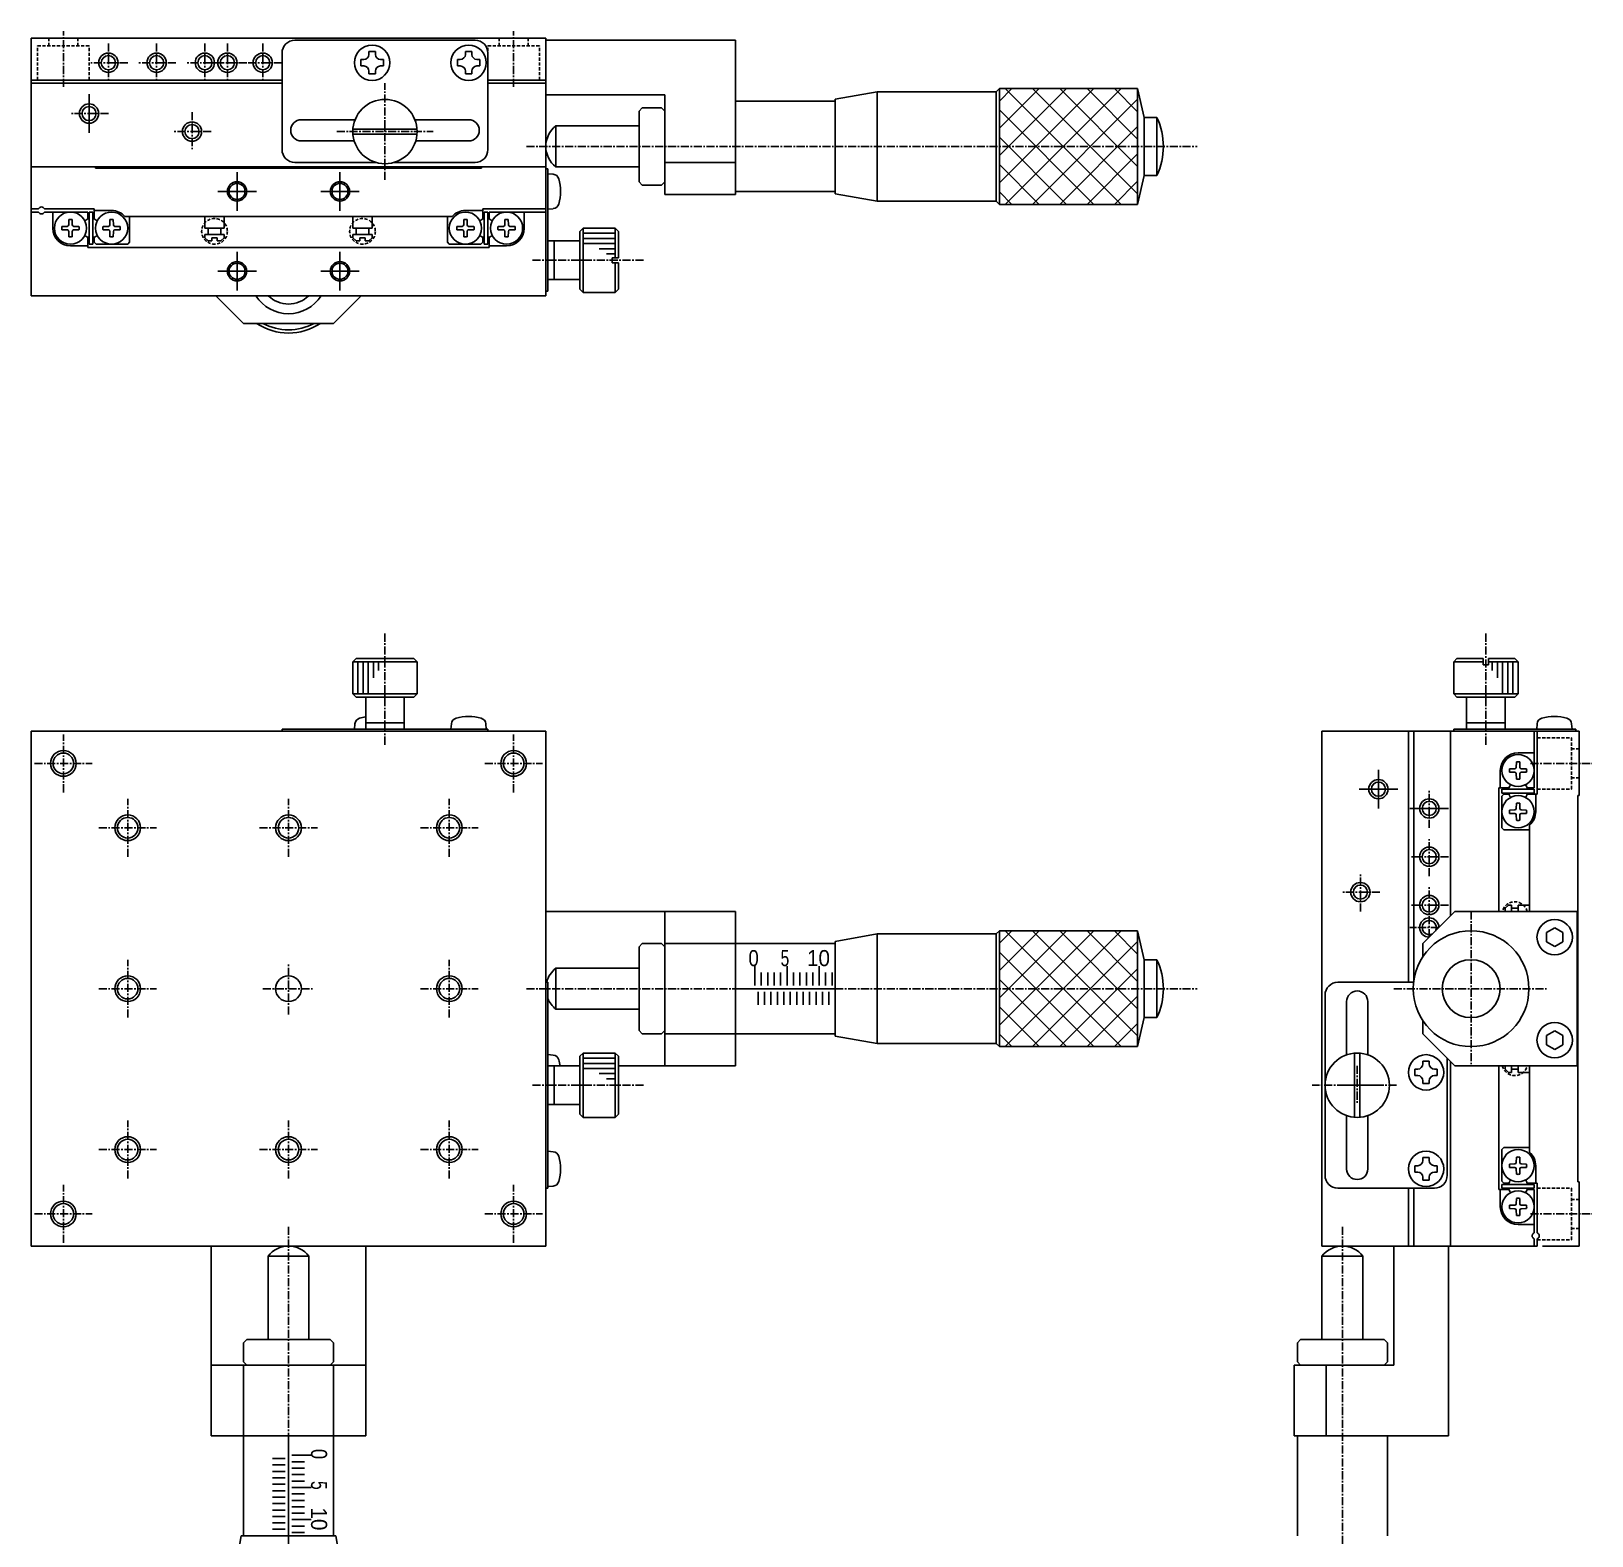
# Model space of a CAD drawing. Extents: x 118 to 658, y 65 to 424.
# Drawn here: x 415.5 to 658, y 190.4 to 424.2 of the extents above; entities that cross this region are included whole.
import ezdxf

# ---------------------------------------------------------------- set-up
doc = ezdxf.new("R2010")
doc.units = 0
doc.linetypes.add('CENTER', pattern=[2, 1.25, -0.25, 0.25, -0.25])
doc.linetypes.add('DASHED', pattern=[0.75, 0.5, -0.25])
doc.layers.get('0').update_dxf_attribs({"linetype": 'CONTINUOUS'})
doc.layers.add('CENTER', color=1, linetype='CENTER')

msp = doc.modelspace()

# ---------------------------------------------------------------- linework, layer by layer
at = {"color": 7, "linetype": 'CONTINUOUS'}
for p, q in [((415.45, 423.07), (495.45, 423.07)), ((415.45, 423.07), (415.45, 403.07)), ((484.45, 422.77), (456.45, 422.77)), ((495.45, 423.07), (495.45, 403.07)), ((524.95, 422.77), (495.45, 422.77)), ((524.95, 398.77), (524.95, 422.77)), ((454.45, 420.77), (454.45, 405.77)), ((466.7, 419.77), (466.7, 418.77)), ((466.7, 419.77), (467.15, 419.77)), ((468.95, 421.02), (467.95, 421.02)), ((467.95, 421.02), (467.95, 420.57)), ((468.95, 421.02), (468.95, 420.57)), ((470.2, 419.77), (469.75, 419.77)), ((470.2, 418.77), (470.2, 419.77)), ((481.7, 419.77), (481.7, 418.77)), ((481.7, 419.77), (482.15, 419.77)), ((483.95, 421.02), (482.95, 421.02)), ((482.95, 421.02), (482.95, 420.57)), ((483.95, 421.02), (483.95, 420.57)), ((485.2, 419.77), (484.75, 419.77)), ((485.2, 418.77), (485.2, 419.77)), ((486.45, 405.77), (486.45, 420.77)), ((466.7, 418.77), (467.15, 418.77)), ((467.95, 417.52), (467.95, 417.97)), ((467.95, 417.52), (468.95, 417.52)), ((468.95, 417.52), (468.95, 417.97)), ((470.2, 418.77), (469.75, 418.77)), ((481.7, 418.77), (482.15, 418.77)), ((482.95, 417.52), (482.95, 417.97)), ((482.95, 417.52), (483.95, 417.52)), ((483.95, 417.52), (483.95, 417.97)), ((485.2, 418.77), (484.75, 418.77)), ((415.45, 416.57), (454.45, 416.57)), ((415.45, 416.07), (454.45, 416.07)), ((486.45, 416.57), (495.45, 416.57)), ((486.45, 416.07), (495.45, 416.07)), ((565.45, 414.76), (565.95, 415.26)), ((565.95, 415.26), (565.95, 397.26)), ((587.45, 415.26), (565.95, 415.26)), ((587.45, 415.26), (587.45, 397.26)), ((587.45, 415.26), (588.45, 410.76)), ((424.45, 408.37), (424.45, 414.37)), ((495.45, 414.27), (513.95, 414.27)), ((513.95, 414.27), (513.95, 398.77)), ((524.95, 413.27), (540.45, 413.27)), ((546.95, 414.77), (540.45, 413.62)), ((540.45, 398.91), (540.45, 413.62)), ((546.95, 414.77), (565.45, 414.77)), ((546.95, 397.77), (546.95, 414.77)), ((565.45, 414.77), (565.45, 397.77)), ((465.81, 410.42), (457.45, 410.42)), ((483.45, 410.42), (475.1, 410.42)), ((510.45, 412.26), (509.95, 411.76)), ((509.95, 411.76), (509.95, 400.76)), ((513.45, 412.26), (510.45, 412.26)), ((513.45, 412.26), (513.95, 411.76)), ((588.45, 410.76), (588.45, 401.76)), ((588.45, 410.76), (590.45, 410.76)), ((590.45, 410.76), (590.45, 401.76)), ((475.44, 408.97), (465.47, 408.97)), ((475.44, 408.17), (465.47, 408.17)), ((497.02, 403.09), (497.02, 409.44)), ((497.02, 409.44), (509.95, 409.44)), ((465.67, 407.12), (457.45, 407.12)), ((483.45, 407.12), (475.24, 407.12)), ((495.45, 403.07), (415.45, 403.07)), ((415.45, 403.07), (415.45, 383.07)), ((425.45, 403.07), (415.45, 403.07)), ((425.45, 402.87), (425.45, 403.07)), ((425.45, 402.87), (485.45, 402.87)), ((469.05, 403.77), (456.45, 403.77)), ((484.45, 403.77), (471.85, 403.77)), ((485.45, 402.87), (485.45, 403.07)), ((485.45, 403.07), (495.45, 403.07)), ((495.45, 403.07), (495.45, 383.07)), ((495.75, 402.77), (495.45, 402.77)), ((495.75, 402.77), (495.75, 383.77)), ((497.02, 403.09), (509.95, 403.09)), ((513.95, 403.77), (524.95, 403.77)), ((496.6, 401.94), (495.75, 402.02)), ((509.95, 400.76), (510.45, 400.26)), ((513.95, 400.76), (513.45, 400.26)), ((587.45, 397.26), (588.45, 401.76)), ((588.45, 401.76), (590.45, 401.76)), ((444.45, 399.27), (450.45, 399.27)), ((466.45, 399.27), (460.45, 399.27)), ((510.45, 400.26), (513.45, 400.26)), ((513.95, 398.77), (524.95, 398.77)), ((524.95, 399.27), (540.45, 399.27)), ((546.95, 397.77), (540.45, 398.91)), ((415.45, 396.57), (416.6, 396.57)), ((415.45, 396.07), (416.6, 396.07)), ((425.25, 396.57), (417.51, 396.57)), ((424.25, 396.07), (417.51, 396.07)), ((418.8, 393.57), (418.8, 396.07)), ((424.25, 396.07), (424.25, 394.98)), ((425.05, 396.07), (424.45, 396.07)), ((424.45, 396.07), (424.45, 391.07)), ((425.05, 396.07), (425.05, 391.07)), ((425.25, 396.57), (425.25, 394.98)), ((427.95, 396.32), (425.25, 396.32)), ((482.95, 396.32), (485.65, 396.32)), ((495.45, 396.57), (485.65, 396.57)), ((485.65, 396.57), (485.65, 394.98)), ((486.45, 396.07), (485.85, 396.07)), ((485.85, 396.07), (485.85, 391.07)), ((486.45, 396.07), (486.45, 391.07)), ((495.45, 396.07), (486.65, 396.07)), ((486.65, 396.07), (486.65, 394.98)), ((492.1, 393.57), (492.1, 396.07)), ((495.75, 396.52), (496.6, 396.59)), ((546.95, 397.77), (565.45, 397.77)), ((565.45, 397.76), (565.95, 397.26)), ((587.45, 397.26), (565.95, 397.26)), ((421.07, 393.84), (420.23, 393.83)), ((421.07, 393.29), (420.23, 393.31)), ((421.07, 393.84), (421.21, 393.9)), ((421.07, 393.29), (421.21, 393.23)), ((421.28, 394.07), (421.21, 393.9)), ((421.28, 393.07), (421.21, 393.23)), ((421.28, 394.07), (421.29, 394.89)), ((421.28, 393.07), (421.29, 392.24)), ((421.83, 394.07), (421.81, 394.89)), ((421.83, 393.07), (421.81, 392.24)), ((421.83, 394.07), (421.9, 393.9)), ((421.83, 393.07), (421.9, 393.23)), ((422.04, 393.84), (421.9, 393.9)), ((422.04, 393.29), (421.9, 393.23)), ((422.04, 393.84), (422.88, 393.83)), ((422.04, 393.29), (422.88, 393.31)), ((427.47, 393.84), (426.63, 393.83)), ((427.47, 393.29), (426.63, 393.31)), ((427.47, 393.84), (427.61, 393.9)), ((427.47, 393.29), (427.61, 393.23)), ((427.68, 394.07), (427.61, 393.9)), ((427.68, 393.07), (427.61, 393.23)), ((427.68, 394.07), (427.69, 394.89)), ((427.68, 393.07), (427.69, 392.24)), ((428.23, 394.07), (428.21, 394.89)), ((428.23, 393.07), (428.21, 392.24)), ((428.23, 394.07), (428.3, 393.9)), ((428.23, 393.07), (428.3, 393.23)), ((428.44, 393.84), (428.3, 393.9)), ((428.44, 393.29), (428.3, 393.23)), ((428.44, 393.84), (429.28, 393.83)), ((428.44, 393.29), (429.28, 393.31)), ((480.87, 395.37), (430.03, 395.37)), ((430.75, 391.37), (430.75, 395.37)), ((442.45, 395.37), (442.45, 393.57)), ((442.45, 393.57), (445.45, 393.57)), ((442.95, 392.57), (442.95, 393.57)), ((444.95, 393.57), (444.95, 392.57)), ((445.45, 393.57), (445.45, 395.37)), ((465.45, 393.57), (465.45, 395.37)), ((468.45, 393.57), (465.45, 393.57)), ((465.95, 393.57), (465.95, 392.57)), ((467.95, 392.57), (467.95, 393.57)), ((468.45, 395.37), (468.45, 393.57)), ((480.15, 391.37), (480.15, 395.37)), ((482.47, 393.84), (481.63, 393.83)), ((482.47, 393.29), (481.63, 393.31)), ((482.47, 393.84), (482.61, 393.9)), ((482.47, 393.29), (482.61, 393.23)), ((482.68, 394.07), (482.61, 393.9)), ((482.68, 393.07), (482.61, 393.23)), ((482.68, 394.07), (482.69, 394.89)), ((482.68, 393.07), (482.69, 392.24)), ((483.23, 394.07), (483.21, 394.89)), ((483.23, 393.07), (483.21, 392.24)), ((483.23, 394.07), (483.3, 393.9)), ((483.23, 393.07), (483.3, 393.23)), ((483.44, 393.84), (483.3, 393.9)), ((483.44, 393.29), (483.3, 393.23)), ((483.44, 393.84), (484.28, 393.83)), ((483.44, 393.29), (484.28, 393.31)), ((488.87, 393.84), (488.03, 393.83)), ((488.87, 393.29), (488.03, 393.31)), ((488.87, 393.84), (489.01, 393.9)), ((488.87, 393.29), (489.01, 393.23)), ((489.08, 394.07), (489.01, 393.9)), ((489.08, 393.07), (489.01, 393.23)), ((489.08, 394.07), (489.09, 394.89)), ((489.08, 393.07), (489.09, 392.24)), ((489.63, 394.07), (489.61, 394.89)), ((489.63, 393.07), (489.61, 392.24)), ((489.63, 394.07), (489.7, 393.9)), ((489.63, 393.07), (489.7, 393.23)), ((489.84, 393.84), (489.7, 393.9)), ((489.84, 393.29), (489.7, 393.23)), ((489.84, 393.84), (490.68, 393.83)), ((489.84, 393.29), (490.68, 393.31)), ((500.75, 393.07), (501.25, 393.57)), ((500.75, 384.07), (500.75, 393.07)), ((501.25, 383.57), (501.25, 393.57)), ((501.25, 393.57), (506.25, 393.57)), ((506.25, 388.97), (506.25, 393.57)), ((506.25, 393.57), (506.75, 393.07)), ((506.75, 393.07), (506.75, 388.97)), ((421.55, 390.82), (424.25, 390.82)), ((424.25, 390.57), (424.25, 392.15)), ((424.45, 391.07), (425.05, 391.07)), ((425.25, 391.37), (425.25, 392.15)), ((425.25, 391.37), (425.55, 391.07)), ((430.45, 391.07), (425.55, 391.07)), ((430.75, 391.37), (430.45, 391.07)), ((442.45, 392.07), (442.45, 392.57)), ((442.45, 392.57), (445.45, 392.57)), ((442.45, 392.07), (442.95, 391.57)), ((443.55, 391.57), (442.95, 391.57)), ((444.35, 392.07), (443.55, 392.07)), ((443.55, 391.57), (443.55, 392.07)), ((444.35, 391.57), (444.35, 392.07)), ((444.95, 391.57), (444.35, 391.57)), ((445.45, 392.07), (444.95, 391.57)), ((445.45, 392.07), (445.45, 392.57)), ((465.45, 392.07), (465.45, 392.57)), ((468.45, 392.57), (465.45, 392.57)), ((465.45, 392.07), (465.95, 391.57)), ((465.95, 391.57), (466.55, 391.57)), ((466.55, 391.57), (466.55, 392.07)), ((466.55, 392.07), (467.35, 392.07)), ((467.35, 391.57), (467.35, 392.07)), ((467.35, 391.57), (467.95, 391.57)), ((468.45, 392.07), (467.95, 391.57)), ((468.45, 392.07), (468.45, 392.57)), ((480.15, 391.37), (480.45, 391.07)), ((480.45, 391.07), (485.35, 391.07)), ((485.65, 391.37), (485.35, 391.07)), ((485.65, 391.37), (485.65, 392.15)), ((485.85, 391.07), (486.45, 391.07)), ((486.65, 390.57), (486.65, 392.15)), ((489.35, 390.82), (486.65, 390.82)), ((495.75, 391.57), (500.75, 391.57)), ((496.75, 385.57), (496.75, 391.57)), ((424.25, 390.57), (486.65, 390.57)), ((505.75, 388.97), (506.75, 388.97)), ((505.75, 388.17), (505.75, 388.97)), ((506.75, 388.17), (505.75, 388.17)), ((506.25, 383.57), (506.25, 388.17)), ((506.75, 388.17), (506.75, 384.07)), ((444.45, 386.87), (450.45, 386.87)), ((466.45, 386.87), (460.45, 386.87)), ((495.75, 383.77), (495.45, 383.77)), ((495.75, 385.57), (500.75, 385.57)), ((501.25, 383.57), (500.75, 384.07)), ((501.25, 383.57), (506.25, 383.57)), ((506.75, 384.07), (506.25, 383.57)), ((495.45, 383.07), (415.45, 383.07)), ((448.45, 378.77), (444.15, 383.07)), ((466.75, 383.07), (462.45, 378.77)), ((462.45, 378.77), (448.45, 378.77)), ((465.95, 326.7), (465.45, 326.2)), ((465.45, 326.2), (475.45, 326.2)), ((465.45, 321.2), (465.45, 326.2)), ((474.95, 326.7), (465.95, 326.7)), ((475.45, 326.2), (474.95, 326.7)), ((475.45, 321.2), (475.45, 326.2)), ((637.08, 326.7), (636.58, 326.2)), ((636.58, 326.2), (641.18, 326.2)), ((636.58, 321.2), (636.58, 326.2)), ((641.18, 326.7), (637.08, 326.7)), ((641.18, 326.7), (641.18, 325.7)), ((641.18, 325.7), (641.98, 325.7)), ((641.98, 325.7), (641.98, 326.7)), ((646.08, 326.7), (641.98, 326.7)), ((641.98, 326.2), (646.58, 326.2)), ((646.58, 326.2), (646.08, 326.7)), ((646.58, 321.2), (646.58, 326.2)), ((465.45, 321.2), (475.45, 321.2)), ((465.45, 321.2), (465.95, 320.7)), ((465.95, 320.7), (474.95, 320.7)), ((467.45, 315.7), (467.45, 320.7)), ((473.45, 315.7), (473.45, 320.7)), ((474.95, 320.7), (475.45, 321.2)), ((636.58, 321.2), (646.58, 321.2)), ((636.58, 321.2), (637.08, 320.7)), ((637.08, 320.7), (646.08, 320.7)), ((638.58, 315.7), (638.58, 320.7)), ((644.58, 315.7), (644.58, 320.7)), ((646.08, 320.7), (646.58, 321.2)), ((415.45, 315.4), (415.45, 235.4)), ((495.45, 315.4), (415.45, 315.4)), ((486.45, 315.7), (454.45, 315.7)), ((454.45, 315.7), (454.45, 315.4)), ((465.7, 315.7), (465.78, 316.54)), ((467.45, 316.7), (473.45, 316.7)), ((480.7, 315.7), (480.78, 316.54)), ((486.13, 316.54), (486.2, 315.7)), ((486.45, 315.7), (486.45, 315.4)), ((495.45, 235.4), (495.45, 315.4)), ((616.08, 315.4), (636.08, 315.4)), ((616.08, 235.4), (616.08, 315.4)), ((629.58, 315.4), (629.58, 276.4)), ((630.38, 315.4), (630.38, 276.4)), ((656.08, 315.4), (636.08, 315.4)), ((636.08, 315.4), (636.08, 286.7)), ((636.58, 315.7), (655.58, 315.7)), ((636.58, 315.4), (636.58, 315.7)), ((638.58, 316.7), (644.58, 316.7)), ((649.08, 315.4), (649.08, 306.6)), ((649.48, 315.7), (649.55, 316.54)), ((649.58, 315.4), (649.58, 305.6)), ((654.9, 316.54), (654.98, 315.7)), ((655.58, 315.7), (655.58, 315.4)), ((656.08, 305.4), (656.08, 315.4)), ((646.3, 309.78), (646.32, 310.62)), ((646.58, 312.05), (649.08, 312.05)), ((646.85, 309.78), (646.84, 310.62)), ((624.88, 303.4), (624.88, 309.4)), ((643.83, 309.3), (643.83, 306.6)), ((646.08, 309.57), (645.25, 309.56)), ((646.08, 309.02), (645.25, 309.04)), ((646.08, 309.57), (646.24, 309.64)), ((646.08, 309.02), (646.24, 308.95)), ((646.3, 309.78), (646.24, 309.64)), ((646.3, 308.81), (646.24, 308.95)), ((646.3, 308.81), (646.32, 307.97)), ((646.85, 308.81), (646.84, 307.97)), ((646.85, 309.78), (646.91, 309.64)), ((646.85, 308.81), (646.91, 308.95)), ((647.07, 309.57), (646.91, 309.64)), ((647.07, 309.02), (646.91, 308.95)), ((647.07, 309.57), (647.9, 309.56)), ((647.07, 309.02), (647.9, 309.04)), ((621.88, 306.4), (627.88, 306.4)), ((643.58, 306.6), (643.58, 287.4)), ((643.58, 306.6), (645.16, 306.6)), ((644.08, 306.4), (644.08, 305.8)), ((649.08, 306.4), (644.08, 306.4)), ((649.08, 305.8), (644.08, 305.8)), ((649.08, 306.6), (647.99, 306.6)), ((649.08, 305.8), (649.08, 306.4)), ((635.78, 303.4), (629.78, 303.4)), ((644.38, 305.6), (644.08, 305.3)), ((644.08, 300.4), (644.08, 305.3)), ((644.38, 305.6), (645.16, 305.6)), ((646.08, 303.17), (646.24, 303.24)), ((646.3, 303.38), (646.24, 303.24)), ((646.3, 303.38), (646.32, 304.22)), ((646.85, 303.38), (646.84, 304.22)), ((646.85, 303.38), (646.91, 303.24)), ((647.07, 303.17), (646.91, 303.24)), ((649.58, 305.6), (647.99, 305.6)), ((649.33, 302.9), (649.33, 305.6)), ((655.88, 245.4), (655.88, 305.4)), ((655.88, 305.4), (656.08, 305.4)), ((646.08, 303.17), (645.25, 303.16)), ((646.08, 302.62), (645.25, 302.64)), ((646.08, 302.62), (646.24, 302.55)), ((646.3, 302.41), (646.24, 302.55)), ((646.3, 302.41), (646.32, 301.57)), ((646.85, 302.41), (646.84, 301.57)), ((646.85, 302.41), (646.91, 302.55)), ((647.07, 302.62), (646.91, 302.55)), ((647.07, 303.17), (647.9, 303.16)), ((647.07, 302.62), (647.9, 302.64)), ((648.38, 287.4), (648.38, 300.82)), ((644.38, 300.1), (644.08, 300.4)), ((644.38, 300.1), (648.38, 300.1)), ((495.45, 287.4), (524.95, 287.4)), ((513.95, 287.4), (513.95, 263.4)), ((524.95, 287.4), (524.95, 263.4)), ((636.78, 287.4), (631.78, 282.4)), ((655.78, 287.4), (636.78, 287.4)), ((645.08, 288.4), (644.58, 287.9)), ((644.58, 287.4), (644.58, 287.9)), ((645.08, 288.4), (645.58, 288.4)), ((645.58, 288.4), (645.58, 287.4)), ((645.58, 287.9), (646.58, 287.9)), ((646.58, 288.4), (646.58, 287.4)), ((648.38, 288.4), (646.58, 288.4)), ((655.78, 263.4), (655.78, 287.4)), ((546.95, 283.9), (540.45, 282.75)), ((546.95, 283.9), (565.45, 283.9)), ((546.95, 283.9), (546.95, 266.9)), ((565.45, 283.9), (565.95, 284.4)), ((565.45, 266.9), (565.45, 283.9)), ((565.95, 284.4), (565.95, 266.4)), ((587.45, 284.4), (565.95, 284.4)), ((587.45, 284.4), (587.45, 266.4)), ((587.45, 284.4), (588.45, 279.9)), ((652.28, 284.84), (651.03, 284.12)), ((651.03, 284.12), (651.03, 282.67)), ((653.53, 284.12), (652.28, 284.84)), ((653.53, 282.67), (653.53, 284.12)), ((510.45, 282.4), (509.95, 281.9)), ((509.95, 281.9), (509.95, 268.9)), ((513.45, 282.4), (510.45, 282.4)), ((513.45, 282.4), (513.95, 281.9)), ((513.95, 282.4), (524.95, 282.4)), ((524.95, 282.4), (540.45, 282.4)), ((540.45, 282.75), (540.45, 268.04)), ((631.78, 282.4), (631.78, 280.37)), ((651.03, 282.67), (652.28, 281.95)), ((652.28, 281.95), (653.53, 282.67)), ((588.45, 279.9), (588.45, 270.9)), ((588.45, 279.9), (590.45, 279.9)), ((590.45, 279.9), (590.45, 270.9)), ((497.02, 278.57), (497.02, 272.22)), ((497.02, 278.57), (509.95, 278.57)), ((527.95, 275.9), (527.95, 278.9)), ((528.95, 275.9), (528.95, 277.9)), ((529.95, 275.9), (529.95, 277.9)), ((530.95, 275.9), (530.95, 277.9)), ((531.95, 275.9), (531.95, 277.9)), ((532.95, 275.9), (532.95, 278.9)), ((533.95, 275.9), (533.95, 277.9)), ((534.95, 275.9), (534.95, 277.9)), ((535.95, 275.9), (535.95, 277.9)), ((536.95, 275.9), (536.95, 277.9)), ((537.95, 275.9), (537.95, 278.9)), ((538.95, 275.9), (538.95, 277.9)), ((539.95, 275.9), (539.95, 277.9)), ((495.75, 276.4), (495.45, 276.4)), ((495.75, 244.4), (495.75, 276.4)), ((524.95, 275.4), (540.45, 275.4)), ((528.45, 272.9), (528.45, 274.9)), ((529.45, 272.9), (529.45, 274.9)), ((530.45, 272.9), (530.45, 274.9)), ((531.45, 272.9), (531.45, 274.9)), ((532.45, 272.9), (532.45, 274.9)), ((533.45, 272.9), (533.45, 274.9)), ((534.45, 272.9), (534.45, 274.9)), ((535.45, 272.9), (535.45, 274.9)), ((535.45, 272.9), (535.45, 274.9)), ((536.45, 272.9), (536.45, 274.9)), ((537.45, 272.9), (537.45, 274.9)), ((538.45, 272.9), (538.45, 274.9)), ((539.45, 272.9), (539.45, 274.9)), ((539.45, 272.9), (539.45, 274.9)), ((616.58, 274.4), (616.58, 246.4)), ((618.58, 276.4), (630.28, 276.4)), ((497.02, 272.22), (509.95, 272.22)), ((619.93, 265.12), (619.93, 273.4)), ((623.23, 265.12), (623.23, 273.4)), ((587.45, 266.4), (588.45, 270.9)), ((588.45, 270.9), (590.45, 270.9)), ((631.78, 270.42), (631.78, 268.4)), ((509.95, 268.9), (510.45, 268.4)), ((510.45, 268.4), (513.45, 268.4)), ((513.95, 268.9), (513.45, 268.4)), ((524.95, 268.4), (513.95, 268.4)), ((524.95, 268.4), (540.45, 268.4)), ((546.95, 266.9), (540.45, 268.04)), ((546.95, 266.9), (565.45, 266.9)), ((565.45, 266.9), (565.95, 266.4)), ((631.78, 268.4), (636.78, 263.4)), ((652.28, 268.84), (651.03, 268.12)), ((651.03, 268.12), (651.03, 266.67)), ((653.53, 268.12), (652.28, 268.84)), ((653.53, 266.67), (653.53, 268.12)), ((495.75, 265.15), (496.6, 265.07)), ((501.25, 265.4), (500.75, 264.9)), ((500.75, 264.9), (500.75, 255.9)), ((501.25, 265.4), (501.25, 255.4)), ((501.25, 265.4), (506.25, 265.4)), ((506.25, 265.4), (506.25, 255.4)), ((506.75, 264.9), (506.25, 265.4)), ((506.75, 255.9), (506.75, 264.9)), ((587.45, 266.4), (565.95, 266.4)), ((621.18, 255.43), (621.18, 265.4)), ((621.98, 255.4), (621.98, 265.34)), ((635.58, 246.4), (635.58, 264.6)), ((651.03, 266.67), (652.28, 265.95)), ((652.28, 265.95), (653.53, 266.67)), ((495.75, 263.4), (500.75, 263.4)), ((496.75, 263.4), (496.75, 257.4)), ((524.95, 263.4), (506.75, 263.4)), ((630.53, 262.9), (630.53, 261.9)), ((630.53, 262.9), (630.98, 262.9)), ((632.78, 264.15), (631.78, 264.15)), ((631.78, 264.15), (631.78, 263.7)), ((632.78, 264.15), (632.78, 263.7)), ((634.03, 262.9), (633.58, 262.9)), ((634.03, 261.9), (634.03, 262.9)), ((636.08, 264.1), (636.08, 235.4)), ((655.78, 263.4), (636.78, 263.4)), ((643.58, 263.4), (643.58, 244.2)), ((644.58, 263.4), (644.58, 262.9)), ((645.08, 262.4), (644.58, 262.9)), ((645.08, 262.4), (645.58, 262.4)), ((645.58, 262.4), (645.58, 263.4)), ((645.58, 262.9), (646.58, 262.9)), ((646.58, 262.4), (646.58, 263.4)), ((648.38, 262.4), (646.58, 262.4)), ((648.38, 249.98), (648.38, 263.4)), ((624.58, 260.4), (618.58, 260.4)), ((630.53, 261.9), (630.98, 261.9)), ((631.78, 260.65), (631.78, 261.1)), ((631.78, 260.65), (632.78, 260.65)), ((632.78, 260.65), (632.78, 261.1)), ((634.03, 261.9), (633.58, 261.9)), ((495.75, 257.4), (500.75, 257.4)), ((500.75, 255.9), (501.25, 255.4)), ((501.25, 255.4), (506.25, 255.4)), ((506.25, 255.4), (506.75, 255.9)), ((619.93, 247.4), (619.93, 255.68)), ((623.23, 247.4), (623.23, 255.68)), ((495.75, 250.15), (496.6, 250.07)), ((644.38, 250.7), (644.08, 250.4)), ((644.08, 250.4), (644.08, 245.5)), ((644.38, 250.7), (648.38, 250.7)), ((630.53, 247.9), (630.53, 246.9)), ((630.53, 247.9), (630.98, 247.9)), ((632.78, 249.15), (631.78, 249.15)), ((631.78, 249.15), (631.78, 248.7)), ((632.78, 249.15), (632.78, 248.7)), ((634.03, 247.9), (633.58, 247.9)), ((634.03, 246.9), (634.03, 247.9)), ((646.08, 248.17), (645.25, 248.16)), ((646.08, 247.62), (645.25, 247.64)), ((646.08, 248.17), (646.24, 248.24)), ((646.08, 247.62), (646.24, 247.55)), ((646.3, 248.38), (646.24, 248.24)), ((646.3, 247.41), (646.24, 247.55)), ((646.3, 248.38), (646.32, 249.22)), ((646.85, 248.38), (646.84, 249.22)), ((646.85, 248.38), (646.91, 248.24)), ((646.85, 247.41), (646.91, 247.55)), ((647.07, 248.17), (646.91, 248.24)), ((647.07, 247.62), (646.91, 247.55)), ((647.07, 248.17), (647.9, 248.16)), ((647.07, 247.62), (647.9, 247.64)), ((649.33, 247.9), (649.33, 245.2)), ((619.93, 247.4), (619.93, 247.18)), ((630.53, 246.9), (630.98, 246.9)), ((631.78, 245.65), (631.78, 246.1)), ((631.78, 245.65), (632.78, 245.65)), ((632.78, 245.65), (632.78, 246.1)), ((634.03, 246.9), (633.58, 246.9)), ((644.38, 245.2), (644.08, 245.5)), ((644.38, 245.2), (645.16, 245.2)), ((646.3, 247.41), (646.32, 246.57)), ((646.85, 247.41), (646.84, 246.57)), ((649.58, 245.2), (647.99, 245.2)), ((649.58, 245.2), (649.58, 237.45)), ((655.88, 245.4), (656.08, 245.4)), ((656.08, 235.4), (656.08, 245.4)), ((495.75, 244.4), (495.45, 244.4)), ((496.6, 244.72), (495.75, 244.65)), ((618.58, 244.4), (633.58, 244.4)), ((629.58, 244.4), (629.58, 235.4)), ((630.38, 244.4), (630.38, 235.4)), ((643.58, 244.2), (645.16, 244.2)), ((643.83, 241.5), (643.83, 244.2)), ((644.08, 245), (644.08, 244.4)), ((649.08, 245), (644.08, 245)), ((649.08, 244.4), (644.08, 244.4)), ((646.3, 241.98), (646.32, 242.82)), ((646.85, 241.98), (646.84, 242.82)), ((649.08, 244.2), (647.99, 244.2)), ((649.08, 244.4), (649.08, 245)), ((649.08, 244.2), (649.08, 237.45)), ((646.08, 241.77), (645.25, 241.76)), ((646.08, 241.22), (645.25, 241.24)), ((646.08, 241.77), (646.24, 241.84)), ((646.08, 241.22), (646.24, 241.15)), ((646.3, 241.98), (646.24, 241.84)), ((646.3, 241.01), (646.24, 241.15)), ((646.3, 241.01), (646.32, 240.17)), ((646.85, 241.01), (646.84, 240.17)), ((646.85, 241.98), (646.91, 241.84)), ((646.85, 241.01), (646.91, 241.15)), ((647.07, 241.77), (646.91, 241.84)), ((647.07, 241.22), (646.91, 241.15)), ((647.07, 241.77), (647.9, 241.76)), ((647.07, 241.22), (647.9, 241.24)), ((646.58, 238.75), (649.08, 238.75)), ((415.45, 235.4), (495.45, 235.4)), ((443.45, 205.9), (443.45, 235.4)), ((467.45, 235.4), (467.45, 205.9)), ((636.08, 235.4), (616.08, 235.4)), ((627.28, 235.4), (627.28, 216.9)), ((635.78, 205.9), (635.78, 235.4)), ((636.08, 235.4), (649.58, 235.4)), ((649.08, 235.4), (649.08, 236.54)), ((649.58, 235.4), (649.58, 236.54)), ((650.38, 235.4), (656.08, 235.4)), ((458.63, 233.83), (452.28, 233.83)), ((452.28, 233.83), (452.28, 220.9)), ((458.63, 233.83), (458.63, 220.9)), ((616.1, 233.83), (622.45, 233.83)), ((616.1, 233.83), (616.1, 220.9)), ((622.45, 233.83), (622.45, 220.9)), ((448.95, 220.9), (448.45, 220.4)), ((461.95, 220.9), (448.95, 220.9)), ((462.45, 220.4), (461.95, 220.9)), ((612.28, 220.4), (612.78, 220.9)), ((612.78, 220.9), (625.78, 220.9)), ((625.78, 220.9), (626.28, 220.4)), ((448.45, 220.4), (448.45, 217.4)), ((462.45, 217.4), (462.45, 220.4)), ((612.28, 217.4), (612.28, 220.4)), ((626.28, 220.4), (626.28, 217.4)), ((467.45, 216.9), (443.45, 216.9)), ((448.95, 216.9), (448.45, 217.4)), ((448.45, 205.9), (448.45, 216.9)), ((462.45, 217.4), (461.95, 216.9)), ((462.45, 216.9), (462.45, 205.9)), ((627.28, 216.9), (611.78, 216.9)), ((611.78, 216.9), (611.78, 205.9)), ((612.28, 217.4), (612.78, 216.9)), ((616.78, 216.9), (616.78, 205.9)), ((625.78, 216.9), (626.28, 217.4)), ((467.45, 205.9), (443.45, 205.9)), ((448.45, 205.9), (448.45, 190.4)), ((455.45, 205.9), (455.45, 190.4)), ((462.45, 205.9), (462.45, 190.4)), ((611.78, 205.9), (635.78, 205.9)), ((612.28, 205.9), (612.28, 190.4)), ((626.28, 205.9), (626.28, 190.4)), ((452.95, 202.4), (454.95, 202.4)), ((452.95, 201.4), (454.95, 201.4)), ((455.95, 202.9), (458.95, 202.9)), ((455.95, 201.9), (457.95, 201.9)), ((452.95, 200.4), (454.95, 200.4)), ((452.95, 199.4), (454.95, 199.4)), ((455.95, 200.9), (457.95, 200.9)), ((455.95, 199.9), (457.95, 199.9)), ((452.95, 198.4), (454.95, 198.4)), ((452.95, 197.4), (454.95, 197.4)), ((455.95, 198.9), (457.95, 198.9)), ((455.95, 197.9), (458.95, 197.9)), ((455.95, 196.9), (457.95, 196.9)), ((452.95, 196.4), (454.95, 196.4)), ((452.95, 195.4), (454.95, 195.4)), ((452.95, 195.4), (454.95, 195.4)), ((452.95, 194.4), (454.95, 194.4)), ((455.95, 195.9), (457.95, 195.9)), ((455.95, 194.9), (457.95, 194.9)), ((452.95, 193.4), (454.95, 193.4)), ((452.95, 192.4), (454.95, 192.4)), ((455.95, 193.9), (457.95, 193.9)), ((455.95, 192.9), (458.95, 192.9)), ((455.95, 191.9), (457.95, 191.9)), ((446.95, 183.9), (448.1, 190.4)), ((462.81, 190.4), (448.1, 190.4)), ((452.95, 191.4), (454.95, 191.4)), ((452.95, 191.4), (454.95, 191.4)), ((455.95, 190.9), (457.95, 190.9)), ((463.95, 183.9), (462.81, 190.4))]:
    msp.add_line(p, q, dxfattribs=at)
at = {"color": 3, "linetype": 'DASHED'}
for p, q in [((418.2, 421.87), (418.2, 423.07)), ((422.7, 421.87), (422.7, 423.07)), ((488.2, 421.87), (488.2, 423.07)), ((492.7, 421.87), (492.7, 423.07)), ((416.45, 416.57), (416.45, 421.87)), ((424.45, 421.87), (416.45, 421.87)), ((424.45, 416.57), (424.45, 421.87)), ((486.45, 416.57), (486.45, 421.87)), ((486.45, 421.87), (494.45, 421.87)), ((494.45, 416.57), (494.45, 421.87)), ((649.58, 314.4), (654.88, 314.4)), ((654.88, 306.4), (654.88, 314.4)), ((654.88, 312.65), (656.08, 312.65)), ((654.88, 308.15), (656.08, 308.15)), ((649.58, 306.4), (654.88, 306.4)), ((649.58, 244.4), (654.88, 244.4)), ((654.88, 244.4), (654.88, 236.4)), ((654.88, 242.65), (656.08, 242.65)), ((654.88, 238.15), (656.08, 238.15)), ((649.58, 236.4), (654.88, 236.4))]:
    msp.add_line(p, q, dxfattribs=at)
at = {"color": 3, "linetype": 'CONTINUOUS'}
for p, q in [((565.95, 413.32), (567.89, 415.26)), ((565.95, 409.08), (572.14, 415.26)), ((565.95, 404.84), (576.38, 415.26)), ((565.95, 400.59), (580.62, 415.26)), ((584.87, 397.26), (566.87, 415.26)), ((566.87, 397.26), (584.87, 415.26)), ((587.45, 398.92), (571.11, 415.26)), ((587.45, 403.16), (575.35, 415.26)), ((587.45, 407.4), (579.59, 415.26)), ((587.45, 411.65), (583.84, 415.26)), ((571.11, 397.26), (587.45, 413.61)), ((580.62, 397.26), (565.95, 411.93)), ((576.38, 397.26), (565.95, 407.69)), ((575.35, 397.26), (587.45, 409.37)), ((572.14, 397.26), (565.95, 403.45)), ((579.59, 397.26), (587.45, 405.12)), ((447.45, 402.27), (447.45, 396.27)), ((463.45, 402.27), (463.45, 396.27)), ((583.84, 397.26), (587.45, 400.88)), ((567.89, 397.26), (565.95, 399.2)), ((501.25, 392.77), (506.25, 392.77)), ((501.25, 391.97), (506.25, 391.97)), ((501.25, 391.17), (506.25, 391.17)), ((447.45, 389.87), (447.45, 383.87)), ((463.45, 389.87), (463.45, 383.87)), ((503.75, 390.37), (506.25, 390.37)), ((504.88, 389.57), (506.25, 389.57)), ((466.25, 321.2), (466.25, 326.2)), ((467.05, 321.2), (467.05, 326.2)), ((467.85, 321.2), (467.85, 326.2)), ((468.65, 323.7), (468.65, 326.2)), ((469.45, 324.82), (469.45, 326.2)), ((642.58, 324.82), (642.58, 326.2)), ((643.38, 323.7), (643.38, 326.2)), ((644.18, 321.2), (644.18, 326.2)), ((644.98, 321.2), (644.98, 326.2)), ((645.78, 321.2), (645.78, 326.2)), ((565.95, 282.46), (567.89, 284.4)), ((565.95, 278.21), (572.14, 284.4)), ((565.95, 273.97), (576.38, 284.4)), ((565.95, 269.73), (580.62, 284.4)), ((584.87, 266.4), (566.87, 284.4)), ((566.87, 266.4), (584.87, 284.4)), ((587.45, 268.05), (571.11, 284.4)), ((587.45, 272.29), (575.35, 284.4)), ((587.45, 276.54), (579.59, 284.4)), ((587.45, 280.78), (583.84, 284.4)), ((571.11, 266.4), (587.45, 282.74)), ((580.62, 266.4), (565.95, 281.07)), ((576.38, 266.4), (565.95, 276.82)), ((575.35, 266.4), (587.45, 278.5)), ((579.59, 266.4), (587.45, 274.26)), ((572.14, 266.4), (565.95, 272.58)), ((583.84, 266.4), (587.45, 270.01)), ((567.89, 266.4), (565.95, 268.34)), ((501.25, 264.6), (506.25, 264.6)), ((501.25, 263.8), (506.25, 263.8)), ((501.25, 263), (506.25, 263)), ((503.75, 262.2), (506.25, 262.2)), ((504.88, 261.4), (506.25, 261.4))]:
    msp.add_line(p, q, dxfattribs=at)
for centre, radius in [((427.45, 419.27), 1.5), ((434.95, 419.27), 1.5), ((442.45, 419.27), 1.5), ((445.95, 419.27), 1.5), ((451.45, 419.27), 1.5), ((424.45, 411.37), 1.5), ((440.45, 408.57), 1.5), ((447.45, 399.27), 1.5), ((463.45, 399.27), 1.5), ((447.45, 386.87), 1.5), ((463.45, 386.87), 1.5), ((420.45, 310.4), 2), ((490.45, 310.4), 2), ((624.88, 306.4), 1.5), ((632.78, 303.4), 1.5), ((430.45, 300.4), 2), ((455.45, 300.4), 2), ((480.45, 300.4), 2), ((632.78, 295.9), 1.5), ((622.08, 290.4), 1.5), ((632.78, 288.4), 1.5), ((430.45, 275.4), 2), ((480.45, 275.4), 2), ((430.45, 250.4), 2), ((455.45, 250.4), 2), ((480.45, 250.4), 2), ((420.45, 240.4), 2), ((490.45, 240.4), 2)]:
    msp.add_circle(centre, radius, dxfattribs=at)
at = {"color": 7, "linetype": 'CONTINUOUS'}
for centre, radius in [((427.45, 419.27), 1.1), ((434.95, 419.27), 1.1), ((442.45, 419.27), 1.1), ((445.95, 419.27), 1.1), ((451.45, 419.27), 1.1), ((468.45, 419.27), 2.75), ((483.45, 419.27), 2.75), ((424.45, 411.37), 1.1), ((470.45, 408.57), 5), ((440.45, 408.57), 1.1), ((447.45, 399.27), 1.25), ((463.45, 399.27), 1.25), ((421.55, 393.57), 2.5), ((427.95, 393.57), 2.5), ((482.95, 393.57), 2.5), ((489.35, 393.57), 2.5), ((447.45, 386.87), 1.25), ((463.45, 386.87), 1.25), ((420.45, 310.4), 1.6), ((490.45, 310.4), 1.6), ((646.58, 309.3), 2.5), ((624.88, 306.4), 1.1), ((632.78, 303.4), 1.1), ((646.58, 302.9), 2.5), ((430.45, 300.4), 1.6), ((455.45, 300.4), 1.6), ((480.45, 300.4), 1.6), ((632.78, 295.9), 1.1), ((622.08, 290.4), 1.1), ((632.78, 288.4), 1.1), ((639.28, 275.4), 9), ((652.28, 283.4), 2.75), ((639.28, 275.4), 4.5), ((430.45, 275.4), 1.6), ((455.45, 275.4), 2), ((480.45, 275.4), 1.6), ((652.28, 267.4), 2.75), ((621.58, 260.4), 5), ((632.28, 262.4), 2.75), ((430.45, 250.4), 1.6), ((455.45, 250.4), 1.6), ((480.45, 250.4), 1.6), ((632.28, 247.4), 2.75), ((646.58, 247.9), 2.5), ((646.58, 241.5), 2.5), ((420.45, 240.4), 1.6), ((490.45, 240.4), 1.6)]:
    msp.add_circle(centre, radius, dxfattribs=at)
at = {"color": 3, "linetype": 'DASHED'}
for centre in [(443.95, 393.07), (466.95, 393.07)]:
    msp.add_circle(centre, 2, dxfattribs=at)
at = {"color": 7, "linetype": 'CONTINUOUS'}
for centre, radius, start, end in [((456.45, 420.77), 2, 90, 180), ((484.45, 420.77), 2, 0, 90), ((467.15, 420.57), 0.8, 270, 0), ((469.75, 420.57), 0.8, 180, 270), ((482.15, 420.57), 0.8, 270, 0), ((484.75, 420.57), 0.8, 180, 270), ((467.15, 417.97), 0.8, 0, 90), ((469.75, 417.97), 0.8, 90, 180), ((482.15, 417.97), 0.8, 0, 90), ((484.75, 417.97), 0.8, 90, 180), ((457.45, 408.77), 1.65, 90, 270), ((483.45, 408.77), 1.65, 270, 90), ((580.83, 406.26), 10.62, 334.9424, 25.0576), ((499.45, 406.27), 4, 127.4626, 232.5374), ((456.45, 405.77), 2, 180, 270), ((484.45, 405.77), 2, 270, 0), ((496.51, 400.95), 1, 16.257, 85), ((490.75, 399.27), 7, 343.743, 16.257), ((417.05, 396.37), 0.5, 23.5782, 156.4218), ((417.05, 396.27), 0.5, 203.5782, 336.4218), ((427.95, 393.57), 2.75, 40.8851, 90), ((482.95, 393.57), 2.75, 90, 139.1149), ((496.51, 397.59), 1, 275, 343.743), ((421.55, 393.57), 2.75, 180, 270), ((421.55, 393.57), 1.35, 168.8959, 191.1041), ((421.55, 393.57), 1.35, 78.8959, 101.1041), ((421.55, 393.57), 1.35, 348.8959, 11.1041), ((424.75, 393.57), 1.5, 101.537, 130.5416), ((424.75, 393.57), 1.5, 49.4584, 78.463), ((427.95, 393.57), 1.35, 168.8959, 191.1041), ((427.95, 393.57), 1.35, 78.8959, 101.1041), ((427.95, 393.57), 1.35, 348.8959, 11.1041), ((482.95, 393.57), 1.35, 168.8959, 191.1041), ((482.95, 393.57), 1.35, 78.8959, 101.1041), ((482.95, 393.57), 1.35, 348.8959, 11.1041), ((486.15, 393.57), 1.5, 101.537, 130.5416), ((486.15, 393.57), 1.5, 49.4584, 78.463), ((489.35, 393.57), 1.35, 168.8959, 191.1041), ((489.35, 393.57), 1.35, 78.8959, 101.1041), ((489.35, 393.57), 2.75, 270, 0), ((489.35, 393.57), 1.35, 348.8959, 11.1041), ((421.55, 393.57), 1.35, 258.8959, 281.1041), ((424.75, 393.57), 1.5, 229.4584, 258.463), ((424.75, 393.57), 1.5, 281.5369, 310.5416), ((427.95, 393.57), 1.35, 258.8959, 281.1041), ((482.95, 393.57), 1.35, 258.8959, 281.1041), ((486.15, 393.57), 1.5, 229.4584, 258.463), ((486.15, 393.57), 1.5, 281.5369, 310.5416), ((489.35, 393.57), 1.35, 258.8959, 281.1041), ((455.45, 386.27), 6, 212.2309, 327.7691), ((455.45, 386.27), 4.5, 225.3254, 314.6746), ((455.45, 386.27), 9, 236.4427, 303.5573), ((455.45, 386.27), 8.5, 241.9275, 298.0725), ((466.77, 316.46), 1, 106.257, 175), ((468.45, 310.7), 7, 98.2132, 106.257), ((481.77, 316.46), 1, 106.257, 175), ((483.45, 310.7), 7, 73.743, 106.257), ((485.13, 316.46), 1, 5, 73.743), ((650.55, 316.46), 1, 106.257, 175), ((652.23, 310.7), 7, 73.743, 106.257), ((653.91, 316.46), 1, 5, 73.743), ((646.58, 309.3), 2.75, 90, 180), ((646.58, 309.3), 1.35, 78.8959, 101.1041), ((646.58, 309.3), 1.35, 168.8959, 191.1041), ((646.58, 309.3), 1.35, 348.8959, 11.1041), ((646.58, 306.1), 1.5, 139.4584, 168.463), ((646.58, 306.1), 1.5, 191.5369, 220.5416), ((646.58, 309.3), 1.35, 258.8959, 281.1041), ((646.58, 306.1), 1.5, 11.537, 40.5416), ((646.58, 306.1), 1.5, 319.4584, 348.463), ((646.58, 302.9), 1.35, 78.8959, 101.1041), ((646.58, 302.9), 1.35, 168.8959, 191.1041), ((646.58, 302.9), 1.35, 258.8959, 281.1041), ((646.58, 302.9), 1.35, 348.8959, 11.1041), ((646.58, 302.9), 2.75, 310.8851, 0), ((632.78, 284.9), 1.1, 330.3711, 299.6289), ((580.83, 275.4), 10.62, 334.9424, 25.0576), ((499.45, 275.4), 4, 127.4626, 165.5225), ((618.58, 274.4), 2, 90, 180), ((621.58, 273.4), 1.65, 0, 180), ((499.45, 275.4), 4, 202.3316, 232.5374), ((496.51, 264.08), 1, 16.257, 85), ((490.75, 262.4), 7, 8.2132, 16.257), ((630.98, 263.7), 0.8, 270, 0), ((633.58, 263.7), 0.8, 180, 270), ((630.98, 261.1), 0.8, 0, 90), ((633.58, 261.1), 0.8, 90, 180), ((496.51, 249.08), 1, 16.257, 85), ((646.58, 247.9), 2.75, 0, 49.1149), ((490.75, 247.4), 7, 343.743, 16.257), ((630.98, 248.7), 0.8, 270, 0), ((633.58, 248.7), 0.8, 180, 270), ((646.58, 247.9), 1.35, 168.8959, 191.1041), ((646.58, 247.9), 1.35, 78.8959, 101.1041), ((646.58, 247.9), 1.35, 348.8959, 11.1041), ((496.51, 245.72), 1, 275, 343.743), ((618.58, 246.4), 2, 180, 270), ((621.58, 247.4), 1.65, 180, 0), ((630.98, 246.1), 0.8, 0, 90), ((633.58, 246.1), 0.8, 90, 180), ((633.58, 246.4), 2, 270, 0), ((646.58, 244.7), 1.5, 139.4584, 168.463), ((646.58, 247.9), 1.35, 258.8959, 281.1041), ((646.58, 244.7), 1.5, 11.537, 40.5416), ((646.58, 244.7), 1.5, 191.5369, 220.5416), ((646.58, 241.5), 1.35, 78.8959, 101.1041), ((646.58, 244.7), 1.5, 319.4584, 348.463), ((646.58, 241.5), 2.75, 180, 270), ((646.58, 241.5), 1.35, 168.8959, 191.1041), ((646.58, 241.5), 1.35, 258.8959, 281.1041), ((646.58, 241.5), 1.35, 348.8959, 11.1041), ((455.45, 231.4), 4, 37.4626, 142.5374), ((619.28, 231.4), 4, 37.4626, 142.5374), ((649.28, 237), 0.5, 113.5782, 246.4218), ((649.38, 237), 0.5, 293.5782, 66.4218)]:
    msp.add_arc(centre, radius, start, end, dxfattribs=at)
at = {"color": 3, "linetype": 'DASHED'}
for centre, start, end in [((646.08, 286.9), 14.4776, 165.5224), ((646.08, 263.9), 194.4775, 345.5225)]:
    msp.add_arc(centre, 2, start, end, dxfattribs=at)
at = {"color": 3, "linetype": 'CONTINUOUS'}
msp.add_arc((632.78, 284.9), 1.5, 0, 270, dxfattribs=at)
at = {"layer": 'CENTER', "color": 1, "linetype": 'CENTER'}
for p, q in [((420.45, 415.51), (420.45, 424.16)), ((427.45, 422.27), (427.45, 416.27)), ((434.95, 422.27), (434.95, 416.27)), ((442.45, 422.27), (442.45, 416.27)), ((445.95, 422.27), (445.95, 416.27)), ((451.45, 422.27), (451.45, 416.27)), ((490.45, 415.51), (490.45, 424.16)), ((430.45, 419.27), (424.45, 419.27)), ((437.95, 419.27), (431.95, 419.27)), ((445.45, 419.27), (439.45, 419.27)), ((448.95, 419.27), (442.95, 419.27)), ((454.45, 419.27), (448.45, 419.27)), ((470.45, 401.07), (470.45, 416.07)), ((424.45, 414.37), (424.45, 408.37)), ((427.45, 411.37), (421.45, 411.37)), ((427.45, 411.37), (421.45, 411.37)), ((440.45, 411.57), (440.45, 405.57)), ((443.45, 408.57), (437.45, 408.57)), ((462.95, 408.57), (477.95, 408.57)), ((492.44, 406.26), (596.71, 406.26)), ((447.45, 402.27), (447.45, 396.27)), ((463.45, 402.27), (463.45, 396.27)), ((444.45, 399.27), (450.45, 399.27)), ((466.45, 399.27), (460.45, 399.27)), ((447.45, 389.87), (447.45, 383.87)), ((463.45, 389.87), (463.45, 383.87)), ((510.62, 388.57), (493.36, 388.57)), ((444.45, 386.87), (450.45, 386.87)), ((466.45, 386.87), (460.45, 386.87)), ((470.45, 330.56), (470.45, 313.3)), ((641.58, 330.56), (641.58, 313.3)), ((420.45, 305.9), (420.45, 314.9)), ((490.45, 305.9), (490.45, 314.9)), ((415.95, 310.4), (424.95, 310.4)), ((485.95, 310.4), (494.95, 310.4)), ((624.88, 303.4), (624.88, 309.4)), ((648.52, 310.4), (658.05, 310.4)), ((627.88, 306.4), (621.88, 306.4)), ((632.78, 300.4), (632.78, 306.4)), ((430.45, 295.9), (430.45, 304.9)), ((455.45, 295.9), (455.45, 304.9)), ((480.45, 295.9), (480.45, 304.9)), ((425.95, 300.4), (434.95, 300.4)), ((450.95, 300.4), (459.95, 300.4)), ((475.95, 300.4), (484.95, 300.4)), ((632.78, 292.9), (632.78, 298.9)), ((635.78, 295.9), (629.78, 295.9)), ((622.08, 287.4), (622.08, 293.4)), ((632.78, 285.4), (632.78, 291.4)), ((625.08, 290.4), (619.08, 290.4)), ((635.78, 288.4), (629.78, 288.4)), ((632.78, 283.4), (632.78, 287.9)), ((639.28, 287.4), (639.28, 263.4)), ((634.28, 284.9), (629.78, 284.9)), ((430.45, 270.9), (430.45, 279.9)), ((455.45, 271.4), (455.45, 279.4)), ((480.45, 270.9), (480.45, 279.9)), ((425.95, 275.4), (434.95, 275.4)), ((451.45, 275.4), (459.45, 275.4)), ((475.95, 275.4), (484.95, 275.4)), ((492.44, 275.4), (596.71, 275.4)), ((627.28, 275.4), (651.28, 275.4)), ((621.58, 263.4), (621.58, 257.4)), ((510.62, 260.4), (493.36, 260.4)), ((627.7, 260.4), (614.59, 260.4)), ((430.45, 245.9), (430.45, 254.9)), ((455.45, 245.9), (455.45, 254.9)), ((480.45, 245.9), (480.45, 254.9)), ((425.95, 250.4), (434.95, 250.4)), ((450.95, 250.4), (459.95, 250.4)), ((475.95, 250.4), (484.95, 250.4)), ((420.45, 235.9), (420.45, 244.9)), ((490.45, 235.9), (490.45, 244.9)), ((415.95, 240.4), (424.95, 240.4)), ((485.95, 240.4), (494.95, 240.4)), ((648.52, 240.4), (658.05, 240.4)), ((455.45, 238.41), (455.45, 134.14)), ((619.28, 238.41), (619.28, 134.14))]:
    msp.add_line(p, q, dxfattribs=at)

# ---------------------------------------------------------------- texts
at = {"color": 7, "linetype": 'CONTINUOUS'}
for s, width, p in [('0', 0.864, (526.95, 278.9)), ('10', 0.96, (536.05, 278.9)), ('5', 0.72, (531.95, 278.9))]:
    msp.add_text(s, height=2.5, dxfattribs=dict(at, width=width)).set_placement(p)
for s, width, p in [('0', 0.864, (458.95, 203.9)), ('5', 0.72, (458.95, 198.9)), ('10', 0.96, (458.95, 194.8))]:
    msp.add_text(s, height=2.5, rotation=270, dxfattribs=dict(at, width=width)).set_placement(p)

doc.saveas('drawing.dxf')
